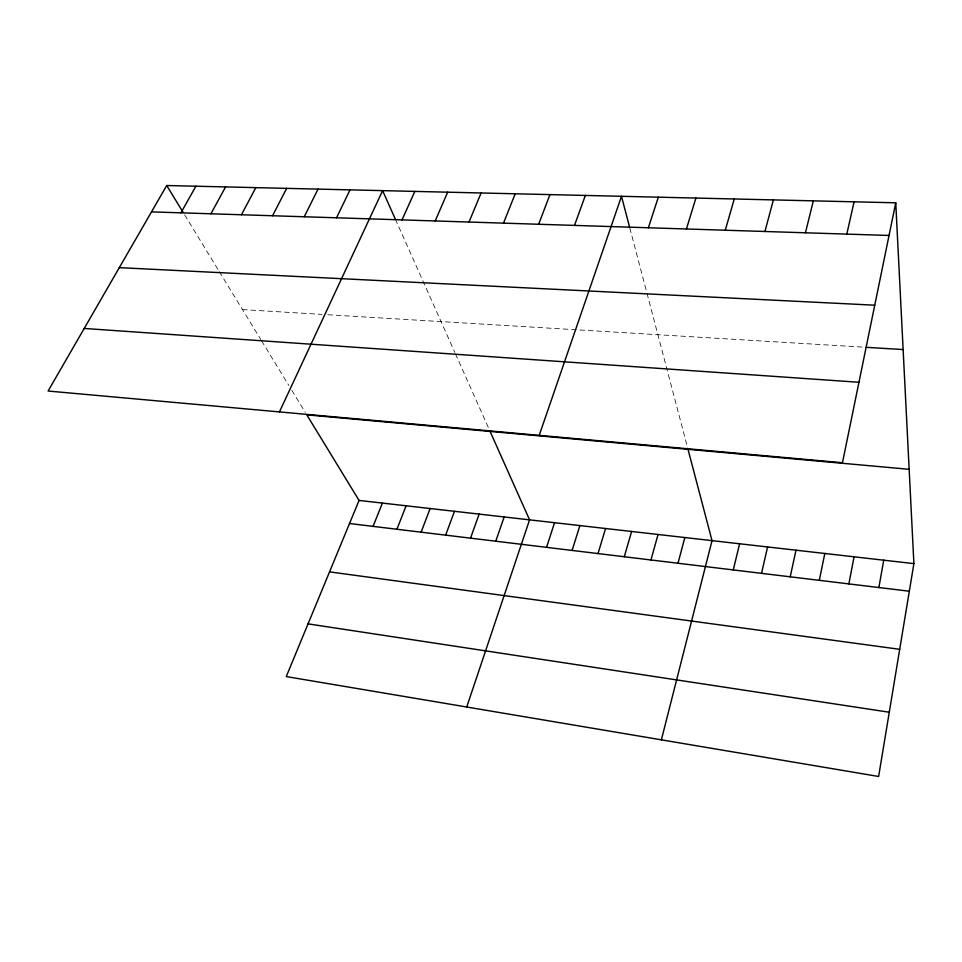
<?xml version="1.0" encoding="UTF-8"?>
<svg xmlns="http://www.w3.org/2000/svg" width="962" height="962" viewBox="0 0 962 962"><rect width="100%" height="100%" fill="white"/><g stroke="black" fill="none" stroke-linecap="round" stroke-linejoin="round"><path stroke-width="0.72" stroke-dasharray="4.81 3.61" d="M242.496 309.584L321.861 314.394M327.777 314.742L864.694 347.222M184.632 214.839L218.578 270.43M219.348 271.681L260.81 339.562M261.556 340.788L288.877 385.509M291.787 390.283L305.267 412.361M395.334 219.144L454.834 352.441M455.447 353.812L488.936 428.836M629.833 228.03L687.662 447.967"/><path stroke-width="1.44" d="M895.742 202.802L842.459 462.734L48.1 391.029L166.715 185.522L895.742 202.802L913.9 563.624L878.631 776.478L286.267 676.575L359.067 500.432L306.794 414.85L909.15 469.312M878.859 587.541L883.753 560.185M848.869 583.91L854.064 556.806M819.311 580.339L824.807 553.475M790.211 576.815L795.995 550.192M846.8 234.115L854.1 201.816M761.531 573.352L767.592 546.957M733.272 569.925L739.61 543.77M805.447 232.792L813.323 200.854M661.375 739.838L712.024 540.632L688.01 449.314M764.946 231.493L773.388 199.904M677.994 563.239L684.836 537.53M650.949 559.968L658.044 534.487M725.288 230.219L734.259 198.978M624.29 556.745L631.625 531.469M598.015 553.571L605.567 528.511M686.435 228.98L695.911 198.064M572.101 550.432L579.882 525.577M648.376 227.766L658.333 197.174M546.548 547.342L554.557 522.691M466.726 707.01L529.569 519.853L490.091 431.421M539.201 435.365L621.488 196.308L629.449 226.587M495.767 541.209L504.184 516.955M470.526 538.155L479.148 514.105M574.506 225.397L585.365 195.442M445.647 535.149L454.473 511.291M421.115 532.178L430.122 508.525M538.66 224.254L549.939 194.601M396.921 529.256L406.12 505.784M503.499 223.136L515.199 193.783M373.064 526.37L382.431 503.09M469.023 222.03L481.108 192.977M435.209 220.947L447.655 192.184M402.02 219.889L414.838 191.402M279.437 411.916L382.611 190.632L395.334 219.144M336.544 217.797L350.036 189.863M304.245 216.763L318.049 189.105M272.559 215.753L286.664 188.36M241.45 214.754L255.856 187.626M210.918 213.78L225.601 186.917M180.94 212.818L195.899 186.207M151.503 211.88L889.044 235.462M119.312 267.64L874.759 305.195M866.137 347.318L903.126 349.555M84.223 328.451L858.958 382.275M359.067 500.432L913.9 563.624M349.519 523.52L909.331 591.221M329.533 571.873L899.698 649.314M308.044 623.869L889.273 712.229M166.715 185.522L183.129 212.386"/></g></svg>
